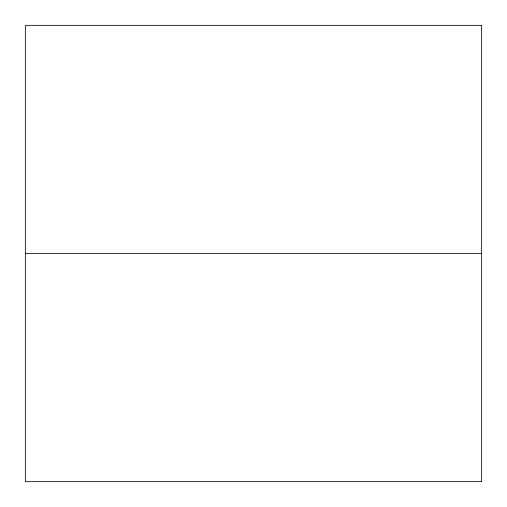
<?xml version="1.0" encoding="UTF-8"?>
<svg xmlns="http://www.w3.org/2000/svg" width="507" height="507" viewBox="0 0 507 507"><rect width="100%" height="100%" fill="white"/><g stroke="black" fill="none" stroke-linecap="round" stroke-linejoin="round"><path stroke-width="0.76" d="M25.35 253.5L481.65 253.5M481.65 25.35L25.35 25.35L25.35 481.65L481.65 481.65L481.65 25.35"/></g></svg>
